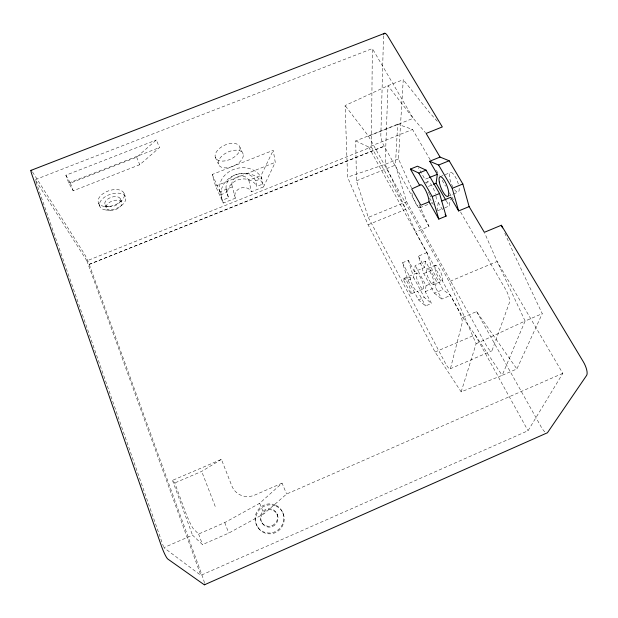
<?xml version="1.0" encoding="UTF-8"?>
<svg xmlns="http://www.w3.org/2000/svg" width="618" height="618" viewBox="0 0 618 618"><rect width="100%" height="100%" fill="white"/><g stroke="black" fill="none" stroke-linecap="round" stroke-linejoin="round"><path stroke-width="0.46" stroke-dasharray="3.09 2.32" d="M504.836 233.179L514.161 254.322L542.241 313.674L516.887 368.961L502.171 375.35L475.111 334.871L462.704 317.482L450.545 295.396L442.99 289.603L432.245 270.004L426.968 252.577L415.628 231.982L405.794 209.324L371.364 146.96L372.368 48.575L35.211 179.668L163.531 546.737M383.515 35.829L380.835 135.628A8.219 2.078 69.5 0 0 383.423 144.751L428.977 226.474L415.628 231.982M460.595 212.013L505.74 289.572A10.668 3.345 65.9 0 1 509.348 302.859L492.106 350.36A9.432 2.58 65.4 0 1 486.513 345.756L406.59 201.746L395.412 165.099L397.691 124.179L412.546 129.456L430.507 160.309M411.526 187.88L398.44 158.942L403.253 79.683L387.996 85.693L345.099 105.554L347.586 177.165L368.073 224.759L435.049 352.005L461.152 391.866L502.171 375.35L525.107 321.02L542.241 313.674M425.462 261.221L424.605 267.47L414.462 271.704L415.165 265.508L425.462 261.221L436.455 281.314L435.435 287.347L441.831 299.073L450.545 295.396M414.462 271.704L408.336 260.325L402.503 262.75L407.988 280.139L418.51 299.908L425.578 305.933L431.526 303.423L425.192 291.65L426.065 285.671L415.165 265.508M436.98 211.024L438.232 202.426L440.016 201.7M444.852 207.787L449.232 205.987L450.406 199.05M416.779 273.032L403.701 278.486L403.508 279.908L410.939 293.929L417.66 291.109L425.578 305.933M461.152 391.866L476.123 343.747L449.124 281.646L368.521 136.145L345.099 105.554M410.939 293.929L411.078 293.535A8.698 1.9 67.1 0 0 409.077 285.694A8.698 1.9 67.1 0 0 404.836 278.664L403.701 278.486M402.503 262.75L410.19 277.621A8.691 1.97 67.1 0 0 413.558 287.208A8.691 1.97 67.1 0 0 417.552 291.402L417.66 291.109M435.659 265.153L426.49 268.977L426.211 270.931A8.675 2.132 67 0 0 429.525 280.518A8.675 2.132 67 0 0 433.674 284.635L442.326 281.005L442.635 280.286A8.66 2.225 67 0 0 439.885 270.36A8.66 2.225 67 0 0 435.118 265.369L434.802 267.347A8.66 2.225 67 0 0 438.085 276.926A8.66 2.225 67 0 0 442.326 281.005M423.461 288.923L423.724 288.227A8.683 2.032 67 0 0 420.866 278.316A8.683 2.032 67 0 0 416.293 273.233L416.061 275.172A8.683 2.032 67 0 0 419.406 284.759A8.683 2.032 67 0 0 423.461 288.923L417.552 291.402M433.674 284.635L433.967 283.925A8.675 2.132 67 0 0 431.171 274.013A8.675 2.132 67 0 0 426.49 268.977M263.469 186.96L275.257 162.333L273.233 150.321L212.198 174.508L215.582 186.064L223.245 203.052L235.35 198.208A8.706 7.47 -12.8 0 1 240.24 188.204A8.706 7.47 -12.8 0 1 251.441 191.773L263.469 186.96L261.151 175.365L273.233 150.321M562.797 373.342L286.621 494.014L263.925 513.813L228.776 533.095L202.519 544.605L192.492 535.134L163.855 547.648L200.85 575.335L528.035 430.723L562.797 373.342L497.142 261.476L484.728 233.202M282.078 483.168L254.74 495.072A17.899 17.234 -44.6 0 1 231.85 485.957L221.399 459.367L172.492 480.379L174.778 482.959L184.558 509.688A17.536 1.769 68.4 0 0 193.666 529.132L198.625 534.022L224.759 522.596L259.676 503.284L282.078 483.168L286.621 494.014M65.879 175.226L70.39 183.106L136.655 157.211L156.308 139.985L159.537 147.517L139.761 164.728L73.225 190.792L68.729 182.99L65.879 175.226L156.308 139.985M221.399 459.367L201.684 471.395L174.778 482.959M476.123 343.747L525.107 321.02L497.142 261.476L449.124 281.646M450.174 368.807L491.642 350.954M435.049 352.005L475.111 334.871L528.035 430.723M462.704 317.482L476.609 311.572L516.887 368.961M425.192 291.65L435.435 287.347M418.51 299.908L424.342 297.451L431.526 303.423M426.968 252.577L418.425 256.13L423.778 273.542L434.446 293.202L442.99 289.603M426.065 285.671L436.455 281.314M403.508 279.908L410.182 277.119M407.988 280.139L413.774 277.729L424.342 297.451M423.778 273.542L432.245 270.004M437.853 210.668L443.979 208.15M397.691 124.179L355.721 140.927L356.439 180.827L368.297 217.389L406.59 201.746M368.073 224.759L405.794 209.324L385.138 164.303L387.996 85.693L413.21 118.316L425.508 132.708M419.923 207.733L428.405 204.257M429.255 203.909L432.646 202.519M447.548 196.416L452.747 194.284M453.62 193.928L457.953 192.152M428.529 177.899L425.006 179.336L418.432 167.841M425.346 182.719L427.741 181.746M440.132 176.702L450.576 172.453M428.32 186.451L432.646 184.689M398.44 158.942L385.138 164.303L347.586 177.165M356.439 180.827L395.412 165.099M32.515 171.951L84.434 254.037A8.505 0.834 66.7 0 1 88.59 262.882L89.154 264.373L384.141 146.126M89.154 264.373L384.133 146.366M255.651 180.873L261.762 178.432A22.124 18.903 -12.8 0 0 233.365 169.525A22.124 18.903 -12.8 0 0 220.858 194.755L227.015 192.291A15.481 13.233 -12.8 0 1 235.759 174.6A15.481 13.233 -12.8 0 1 255.651 180.873L256.833 186.412L262.874 184.002A21.885 18.756 -12.8 0 0 234.77 175.141A21.885 18.756 -12.8 0 0 222.41 200.17L228.506 197.737A15.319 13.125 -12.8 0 1 237.142 180.178A15.319 13.125 -12.8 0 1 256.833 186.412M368.521 136.145L413.21 118.316L372.368 48.575M355.721 140.927L368.676 147.014L412.546 129.456M35.728 180.479L86.906 260.842L371.364 146.96M215.582 186.064L275.257 162.333M223.245 203.052L220 191.765L232.383 186.829A8.899 7.594 -12.8 0 1 237.405 176.655A8.899 7.594 -12.8 0 1 248.845 180.271L261.151 175.365M68.729 182.99L159.537 147.517M434.446 293.202L441.831 299.073M437.258 121.244L429.054 111.989L403.253 79.683M257.961 527.486L258.494 528.328M262.055 522.967L262.565 523.832M436.331 170.321L439.243 175.319M442.156 180.325L445.547 186.165M449.433 192.831L451.379 196.169M451.858 197.003L453.805 200.34M446.42 201.12L449.232 205.987M438.232 202.426L443.307 211.286M429.556 197.992L433.264 204.512M476.609 311.572L541.121 426.822A9.733 2.758 63.4 0 0 544.921 431.967M368.676 147.014L458.247 309.711A10.73 2.758 66.2 0 1 462.164 322.936L450.53 368.258A9.479 2.124 65.8 0 1 445.478 363.392L368.297 217.389M418.425 256.13L424.605 267.47M276.98 513.96L277.412 514.864M239.977 147.432A13.341 7.586 -25.1 0 1 222.874 161.097A13.341 7.586 -25.1 0 1 219.908 148.088A13.341 7.586 -25.1 0 1 239.977 147.432L243.206 154.23A13.395 7.516 -25.1 0 1 226.01 167.887A13.395 7.516 -25.1 0 1 223.106 154.979A13.395 7.516 -25.1 0 1 243.206 154.23M215.249 157.181L218.393 164.04M419.058 204.55L428.977 226.474M212.198 174.508L220 191.765M282.72 512.538L283.129 513.442M215.226 506.428L201.684 471.395M136.655 157.211L139.761 164.728M259.676 503.284L263.925 513.813M124.002 193.164L125.4 196.694M120.325 198.695L121.723 202.248M105.06 204.72L106.427 208.289M224.759 522.596L228.776 533.095M98.602 203.175L99.962 206.736M70.39 183.106L73.225 190.792M198.625 534.022L202.519 544.605M172.492 480.379L192.492 535.134M89.278 264.574L202.495 576.563A10.135 1.12 69 0 1 204.411 582.82M86.906 260.842L200.85 575.335M408.336 260.325L413.774 277.729M226.08 188.969L228.506 197.737M231.843 184.921L235.35 198.208M248.845 180.271L251.441 191.773M430.769 197.026A10.56 2.99 68.5 0 1 429.974 195.52M429.587 194.732A10.56 2.99 68.5 0 1 428.537 192.221M426.775 183.422A10.56 2.99 68.5 0 1 430.337 183.392A10.56 2.99 68.5 0 1 435.35 193.612M435.953 196.076A10.56 2.99 68.5 0 1 435.196 201.476M454.593 189.711A10.529 3.268 68.6 0 0 455.837 191.14L456.988 191.966A10.529 3.268 68.6 0 0 459.097 190.522L459.197 188.822A10.529 3.268 68.6 0 0 458.95 186.659M452.917 187.069A10.529 3.268 68.6 0 1 451.078 183.021L450.236 180.471A10.529 3.268 68.6 0 1 449.479 174.176L449.881 173.001A10.529 3.268 68.6 0 1 453.96 174.801A10.529 3.268 68.6 0 1 458.386 184.195M420.843 206.196A10.576 2.804 68.4 0 1 419.066 207.509L418.015 206.628A10.576 2.804 68.4 0 1 413.411 198.401L412.538 195.86A10.576 2.804 68.4 0 1 411.573 191.317M274.987 504.86L271.387 503.956A14.685 14.26 -61.2 0 0 255.195 520.541L256.122 524.211A14.685 14.26 -61.2 0 0 279.537 528.591A14.685 14.26 -61.2 0 0 274.987 504.86M275.427 505.802L271.85 504.906A14.616 14.191 -61.7 0 0 255.736 521.407L256.663 525.061A14.616 14.191 -61.7 0 0 279.962 529.425A14.616 14.191 -61.7 0 0 275.427 505.802M108.714 206.721A8.227 4.604 -19 0 0 120.595 199.869A8.227 4.604 -19 0 0 108.722 198.44A8.227 4.604 -19 0 0 108.714 206.721M105.964 210.02A13.704 7.671 -19 0 0 125.825 198.648A13.704 7.671 -19 0 0 106.103 196.192A13.704 7.671 -19 0 0 105.964 210.02M104.612 206.482A13.681 7.702 -19 0 0 124.427 195.133A13.681 7.702 -19 0 0 104.72 192.607A13.681 7.702 -19 0 0 104.612 206.482M110.081 210.267A8.243 4.581 -19.1 0 0 121.985 203.415A8.243 4.581 -19.1 0 0 110.112 202.016A8.243 4.581 -19.1 0 0 110.081 210.267M272.723 526.405A8.814 8.559 -61.2 0 0 274.716 511.341A8.814 8.559 -61.2 0 0 260.912 517.444A8.814 8.559 -61.2 0 0 272.723 526.405M272.26 525.555A8.853 8.598 -60.8 0 0 274.268 510.414A8.853 8.598 -60.8 0 0 260.394 516.548A8.853 8.598 -60.8 0 0 272.26 525.555"/><path stroke-width="0.93" d="M429.031 201.877L429.039 201.167A10.568 2.905 68.4 0 0 424.968 189.085A10.568 2.905 68.4 0 0 419.962 185.184L411.704 188.969L420.843 205.23L429.031 201.877L438.811 219.104L446.072 216.115L439.537 193.519L426.057 170.135L417.49 166.203L410.414 169.069L419.831 185.663M445.949 200.309L436.107 183.276L437.335 174.322L429.734 161.252L440.047 157.072L449.162 160.765L462.843 183.986L469.124 206.613L484.342 232.322L501.345 225.246L583.214 361.584A11.719 4.102 63.2 0 1 586.59 375.466L547.54 432.608A9.733 2.758 63.4 0 1 546.922 432.986L204.573 584.744M441.793 200.966L450.7 197.32L458.618 210.939L469.124 206.613M410.414 169.069L418.811 173.079L432.198 196.524L439.537 193.519M429.734 161.252L438.595 165.045L452.221 188.328L462.843 183.986M429.41 177.544L437.335 174.322M433.512 184.334L436.107 183.276M418.811 173.079L426.057 170.135M438.595 165.045L449.162 160.765M30.9 170.413L384.836 33.233M440.047 157.072L426.126 133.434L442.31 126.937L387.81 36.176A9.849 2.82 71.6 0 0 383.701 34.384M445.145 214.508L446.072 216.115M501.345 225.246L502.511 227.887M432.198 196.524L438.811 219.104M452.221 188.328L458.618 210.939M31.734 170.831A10.259 1.143 65.9 0 0 31.812 174.322L161.329 545.764A12.298 1.7 69 0 0 167.841 559.058L204.264 584.767A10.135 1.12 69 0 0 204.62 584.08M439.313 182.094A10.545 3.144 68.5 0 0 447.548 196.416A10.545 3.144 68.5 0 0 444.775 181.144A10.545 3.144 68.5 0 0 439.313 182.094"/></g></svg>
